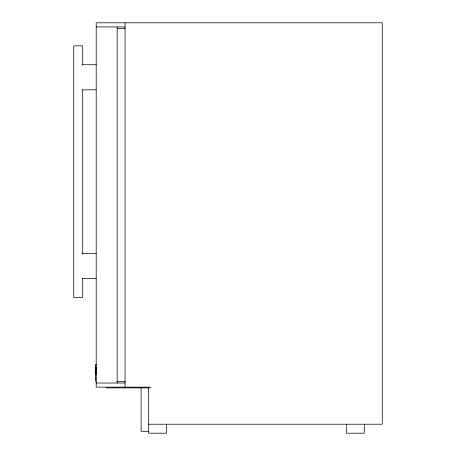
<?xml version="1.0" encoding="UTF-8"?>
<svg xmlns="http://www.w3.org/2000/svg" width="456" height="456" viewBox="0 0 456 456"><rect width="100%" height="100%" fill="white"/><g stroke="black" fill="none" stroke-linecap="round" stroke-linejoin="round"><path stroke-width="0.68" d="M96.193 26.921L125.069 26.921M117.163 28.414L125.024 28.414M81.966 64.741L96.193 64.741M81.966 89.826L96.193 89.826M81.966 253.462L96.193 253.462M81.966 278.553L96.193 278.553M96.193 364.481L95.72 364.481L95.72 381.524L96.193 381.524M95.72 365.752L96.193 365.752M95.72 367.963L96.193 367.958M95.72 368.06L96.193 368.06M95.72 368.123L96.193 368.123M95.72 369.434L96.193 369.434M95.72 369.565L96.193 369.542M95.72 369.856L96.193 369.856M95.72 370.574L96.193 370.574M95.72 371.475L96.193 371.446M95.72 372.541L96.193 372.541M95.72 372.74L96.193 372.74M95.72 372.86L96.193 372.86M95.72 374.119L96.193 374.08M96.193 374.57L95.72 374.61L96.193 374.632M95.72 378.531L96.193 378.531M117.163 381.524L125.024 381.524M96.193 383.023L125.069 383.023M148.616 424.211L382.276 424.211L382.276 22.8L96.193 22.8L96.193 387.144L150.115 387.144L150.115 387.891L106.482 387.891L106.482 387.144M148.616 431.33L141.126 431.33L141.126 387.891M364.298 424.211L364.298 433.2L346.326 433.2L346.326 424.211M166.588 424.211L166.588 433.2L148.616 433.2L148.616 387.144M125.069 22.8L125.069 387.144M117.163 26.921L117.163 383.023M82.713 65.02L82.713 45.828L73.724 45.828L73.724 297.46L82.713 297.46L82.713 278.268M82.713 89.9L82.713 254.1M96.193 367.496L95.72 367.49L96.193 367.519"/></g></svg>
